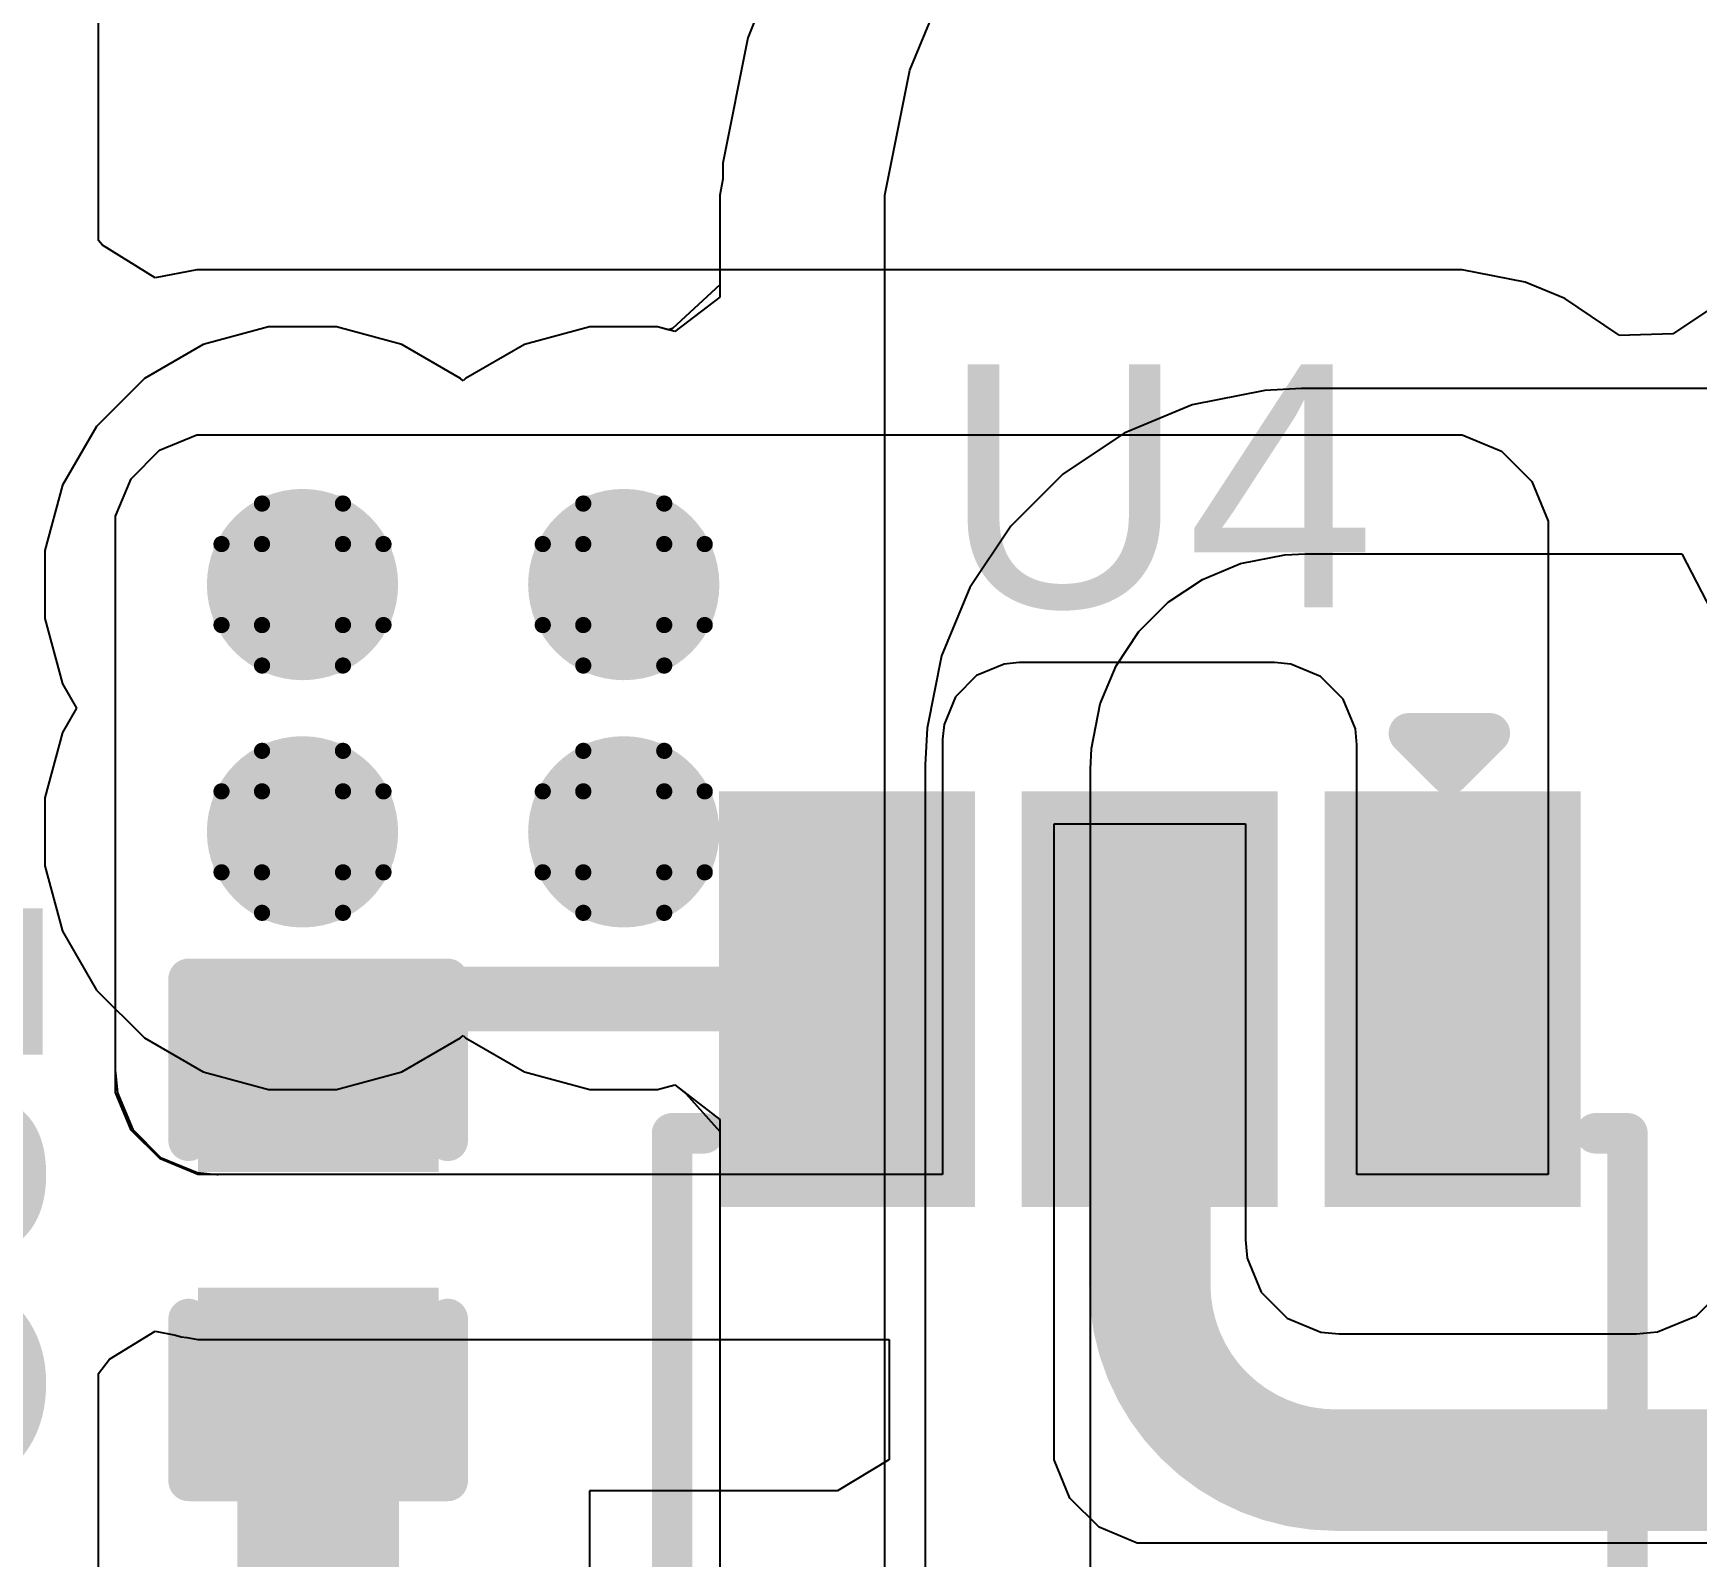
# Model space of a CAD drawing. Header units: inches. Extents: x -18 to 202, y -11 to 119.
# Drawn here: x 0.88 to 6.1, y 31.49 to 36.27 of the extents above; entities that cross this region are included whole.
import ezdxf

# ---------------------------------------------------------------- set-up
doc = ezdxf.new("R2010")
doc.units = ezdxf.units.IN
for name, color, linetype in [('Board Outline', 216, 'Continuous'), ('Bottom Layer', 5, 'Continuous'), ('Drill Drawing', 1, 'Continuous'), ('Ground', 16, 'Continuous'), ('Power', 76, 'Continuous'), ('Top Layer', 1, 'Continuous'), ('Top Overlay', 2, 'Continuous'), ('Top Paste', 8, 'Continuous'), ('Top Solder', 216, 'Continuous'), ('Via Holes', 16, 'Continuous')]:
    doc.layers.add(name, color=color, linetype=linetype)
doc.styles.add('Arial', font='', dxfattribs={"height": 0.2})
doc.styles.get('Arial').set_extended_font_data('Arial')

# ---------------------------------------------------------------- blocks, each defined once
blk = doc.blocks.new('SOT_23_5_13')
at = {"layer": 'Top Layer'}
for points in [[(-1.84999757, 1.24999496), (-0.74999723, 1.24999496), (-0.74999723, 0.6499961599999999), (-1.84999757, 0.6499961599999999)], [(0.74999977, 1.24999496), (1.85000011, 1.24999496), (1.85000011, 0.6499961599999999), (0.74999977, 0.6499961599999999)], [(-1.84999757, 0.2999994), (-0.74999723, 0.2999994), (-0.74999723, -0.2999994), (-1.84999757, -0.2999994)], [(-1.85000011, -0.65000378), (-0.74999977, -0.65000378), (-0.74999977, -1.25000258), (-1.85000011, -1.25000258)], [(0.74999977, -0.65000378), (1.85000011, -0.65000378), (1.85000011, -1.25000258), (0.74999977, -1.25000258)]]:
    blk.add_hatch(color=1, dxfattribs=at).paths.add_polyline_path(points)
at = {"layer": 'Top Paste'}
for points in [[(-1.84999757, 1.24999496), (-0.74999723, 1.24999496), (-0.74999723, 0.6499961599999999), (-1.84999757, 0.6499961599999999)], [(0.74999977, 1.24999496), (1.85000011, 1.24999496), (1.85000011, 0.6499961599999999), (0.74999977, 0.6499961599999999)], [(-1.84999757, 0.2999994), (-0.74999723, 0.2999994), (-0.74999723, -0.2999994), (-1.84999757, -0.2999994)], [(-1.85000011, -0.65000378), (-0.74999977, -0.65000378), (-0.74999977, -1.25000258), (-1.85000011, -1.25000258)], [(0.74999977, -0.65000378), (1.85000011, -0.65000378), (1.85000011, -1.25000258), (0.74999977, -1.25000258)]]:
    blk.add_hatch(color=8, dxfattribs=at).paths.add_polyline_path(points)
at = {"layer": 'Top Solder'}
for points in [[(-1.95159757, 1.35159496), (-0.6483972299999999, 1.35159496), (-0.6483972299999999, 0.5483961599999999), (-1.95159757, 0.5483961599999999)], [(0.6483997699999999, 1.35159496), (1.95160011, 1.35159496), (1.95160011, 0.5483961599999999), (0.6483997699999999, 0.5483961599999999)], [(-1.95159757, 0.4015993999999999), (-0.6483972299999999, 0.4015993999999999), (-0.6483972299999999, -0.4015993999999999), (-1.95159757, -0.4015993999999999)], [(-1.95160011, -0.54840378), (-0.6483997699999999, -0.54840378), (-0.6483997699999999, -1.35160258), (-1.95160011, -1.35160258)], [(0.6483997699999999, -0.54840378), (1.95160011, -0.54840378), (1.95160011, -1.35160258), (0.6483997699999999, -1.35160258)]]:
    blk.add_hatch(color=216, dxfattribs=at).paths.add_polyline_path(points)
at = {"layer": 'Top Overlay'}
for points in [[(-0.87900002, 1.3986002, 0.127, 0.127, 0), (-0.87900002, 1.49859746, 0.127, 0.127, 0)], [(0.8735974400000001, 1.49859492, 0.127, 0.127, 0), (-0.87900002, 1.49859746, 0.127, 0.127, 0)], [(0.8735974400000001, 1.39859766, 0.127, 0.127, 0), (0.8735974400000001, 1.49859492, 0.127, 0.127, 0)], [(-2.13360254, 0.8127974599999999, 0.127, 0.127, 0), (-2.13360508, 1.06679746, 0.127, 0.127, 0)], [(-2.00660254, 0.9397999999999999, 0.127, 0.127, 0), (-2.13360508, 1.06679746, 0.127, 0.127, 0)], [(-2.13360254, 0.8127974599999999, 0.127, 0.127, 0), (-2.00660254, 0.9397999999999999, 0.127, 0.127, 0)], [(0.8800058599999999, -0.41800526, 0.127, 0.127, 0), (0.88000078, 0.43999658, 0.127, 0.127, 0)], [(-0.87900002, -1.49860254, 0.127, 0.127, 0), (-0.87900002, -1.39860274, 0.127, 0.127, 0)], [(0.8735974400000001, -1.49860508, 0.127, 0.127, 0), (0.8735999799999999, -1.39861036, 0.127, 0.127, 0)], [(0.8735974400000001, -1.49860508, 0.127, 0.127, 0), (-0.87900002, -1.49860254, 0.127, 0.127, 0)]]:
    blk.add_lwpolyline(points, format="xyseb", dxfattribs=at)
for points in [[(-0.9107500199999999, 1.49859746, 0.0635, 0.0635, 1), (-0.8472500199999999, 1.49859746, 0.0635, 0.0635, 1)], [(-0.9107500199999999, 1.49859746, 0.0635, 0.0635, 1), (-0.8472500199999999, 1.49859746, 0.0635, 0.0635, 1)], [(0.84184744, 1.49859492, 0.0635, 0.0635, 1), (0.9053474399999999, 1.49859492, 0.0635, 0.0635, 1)], [(0.84184744, 1.49859492, 0.0635, 0.0635, 1), (0.9053474399999999, 1.49859492, 0.0635, 0.0635, 1)], [(-0.9107500199999999, 1.3986002, 0.0635, 0.0635, 1), (-0.8472500199999999, 1.3986002, 0.0635, 0.0635, 1)], [(0.84184744, 1.39859766, 0.0635, 0.0635, 1), (0.9053474399999999, 1.39859766, 0.0635, 0.0635, 1)], [(-2.16535508, 1.06679746, 0.0635, 0.0635, 1), (-2.10185508, 1.06679746, 0.0635, 0.0635, 1)], [(-2.16535508, 1.06679746, 0.0635, 0.0635, 1), (-2.10185508, 1.06679746, 0.0635, 0.0635, 1)], [(-2.03835254, 0.9397999999999999, 0.0635, 0.0635, 1), (-1.97485254, 0.9397999999999999, 0.0635, 0.0635, 1)], [(-2.03835254, 0.9397999999999999, 0.0635, 0.0635, 1), (-1.97485254, 0.9397999999999999, 0.0635, 0.0635, 1)], [(-2.16535254, 0.8127974599999999, 0.0635, 0.0635, 1), (-2.10185254, 0.8127974599999999, 0.0635, 0.0635, 1)], [(-2.16535254, 0.8127974599999999, 0.0635, 0.0635, 1), (-2.10185254, 0.8127974599999999, 0.0635, 0.0635, 1)], [(0.84825078, 0.43999658, 0.0635, 0.0635, 1), (0.91175078, 0.43999658, 0.0635, 0.0635, 1)], [(0.84825586, -0.41800526, 0.0635, 0.0635, 1), (0.91175586, -0.41800526, 0.0635, 0.0635, 1)], [(-0.9107500199999999, -1.39860274, 0.0635, 0.0635, 1), (-0.8472500199999999, -1.39860274, 0.0635, 0.0635, 1)], [(0.8418499799999999, -1.39861036, 0.0635, 0.0635, 1), (0.90534998, -1.39861036, 0.0635, 0.0635, 1)], [(-0.9107500199999999, -1.49860254, 0.0635, 0.0635, 1), (-0.8472500199999999, -1.49860254, 0.0635, 0.0635, 1)], [(-0.9107500199999999, -1.49860254, 0.0635, 0.0635, 1), (-0.8472500199999999, -1.49860254, 0.0635, 0.0635, 1)], [(0.84184744, -1.49860508, 0.0635, 0.0635, 1), (0.9053474399999999, -1.49860508, 0.0635, 0.0635, 1)], [(0.84184744, -1.49860508, 0.0635, 0.0635, 1), (0.9053474399999999, -1.49860508, 0.0635, 0.0635, 1)]]:
    blk.add_lwpolyline(points, format="xyseb", close=True, dxfattribs=at)
blk = doc.blocks.new('C___0402_78')
at = {"layer": 'Top Layer'}
for points in [[(-0.69849746, -0.31750254), (-0.69849746, 0.31749746), (-0.24129746, 0.31749746), (-0.24129746, -0.31750254)], [(0.24130254, -0.3175), (0.24130254, 0.3175), (0.6985025399999999, 0.3175), (0.6985025399999999, -0.3175)]]:
    blk.add_hatch(color=1, dxfattribs=at).paths.add_polyline_path(points)
at = {"layer": 'Top Paste'}
for points in [[(-0.69849746, -0.31750254), (-0.69849746, 0.31749746), (-0.24129746, 0.31749746), (-0.24129746, -0.31750254)], [(0.24130254, -0.3175), (0.24130254, 0.3175), (0.6985025399999999, 0.3175), (0.6985025399999999, -0.3175)]]:
    blk.add_hatch(color=8, dxfattribs=at).paths.add_polyline_path(points)
at = {"layer": 'Top Solder'}
for points in [[(-0.7584973399999999, -0.37750242), (-0.7584973399999999, 0.37749734), (-0.18129758, 0.37749734), (-0.18129758, -0.37750242)], [(0.1813026599999999, -0.37749988), (0.18130266, 0.37749988), (0.75850242, 0.37749988), (0.75850242, -0.37749988)]]:
    blk.add_hatch(color=216, dxfattribs=at).paths.add_polyline_path(points)
at = {"layer": 'Top Overlay'}
for points in [[(-0.7874, 0.4064, 0.127, 0.127, 0), (-0.7874, -0.4064, 0.127, 0.127, 0)], [(-0.7874, 0.4064, 0.127, 0.127, 0), (-0.27939746, 0.40639746, 0.127, 0.127, 0)], [(0.27940254, 0.4064, 0.127, 0.127, 0), (0.7874, 0.4064, 0.127, 0.127, 0)], [(0.7874, 0.4064, 0.127, 0.127, 0), (0.7874050799999999, -0.40640254, 0.127, 0.127, 0)], [(-0.7874, -0.4064, 0.127, 0.127, 0), (-0.2794, -0.40640254, 0.127, 0.127, 0)], [(0.27940254, -0.40640254, 0.127, 0.127, 0), (0.7874050799999999, -0.40640254, 0.127, 0.127, 0)]]:
    blk.add_lwpolyline(points, format="xyseb", dxfattribs=at)
for points in [[(-0.8191499999999999, 0.4064, 0.0635, 0.0635, 1), (-0.7556499999999999, 0.4064, 0.0635, 0.0635, 1)], [(-0.8191499999999999, 0.4064, 0.0635, 0.0635, 1), (-0.7556499999999999, 0.4064, 0.0635, 0.0635, 1)], [(-0.31114746, 0.40639746, 0.0635, 0.0635, 1), (-0.24764746, 0.40639746, 0.0635, 0.0635, 1)], [(0.24765254, 0.4064, 0.0635, 0.0635, 1), (0.31115254, 0.4064, 0.0635, 0.0635, 1)], [(0.7556499999999999, 0.4064, 0.0635, 0.0635, 1), (0.8191499999999999, 0.4064, 0.0635, 0.0635, 1)], [(0.7556499999999999, 0.4064, 0.0635, 0.0635, 1), (0.8191499999999999, 0.4064, 0.0635, 0.0635, 1)], [(-0.8191499999999999, -0.4064, 0.0635, 0.0635, 1), (-0.7556499999999999, -0.4064, 0.0635, 0.0635, 1)], [(-0.8191499999999999, -0.4064, 0.0635, 0.0635, 1), (-0.7556499999999999, -0.4064, 0.0635, 0.0635, 1)], [(-0.31115, -0.40640254, 0.0635, 0.0635, 1), (-0.24765, -0.40640254, 0.0635, 0.0635, 1)], [(0.24765254, -0.40640254, 0.0635, 0.0635, 1), (0.31115254, -0.40640254, 0.0635, 0.0635, 1)], [(0.75565508, -0.40640254, 0.0635, 0.0635, 1), (0.8191550799999999, -0.40640254, 0.0635, 0.0635, 1)], [(0.75565508, -0.40640254, 0.0635, 0.0635, 1), (0.8191550799999999, -0.40640254, 0.0635, 0.0635, 1)]]:
    blk.add_lwpolyline(points, format="xyseb", close=True, dxfattribs=at)

msp = doc.modelspace()

# ---------------------------------------------------------------- hatches: boundary and pattern name
at = {"layer": 'Bottom Layer'}
h = msp.add_hatch(color=5, dxfattribs=at)
edge = h.paths.add_edge_path()
edge.add_arc((1.7292955, 34.53899366), 0.2999994, 0, 360)
h = msp.add_hatch(color=5, dxfattribs=at)
edge = h.paths.add_edge_path()
edge.add_arc((2.73711162, 34.53899366), 0.2999994, 0, 360)
h = msp.add_hatch(color=5, dxfattribs=at)
edge = h.paths.add_edge_path()
edge.add_arc((1.7292955, 33.76337925999999), 0.2999994, 0, 360)
h = msp.add_hatch(color=5, dxfattribs=at)
edge = h.paths.add_edge_path()
edge.add_arc((2.73711162, 33.76337925999999), 0.2999994, 0, 360)
at = {"layer": 'Ground'}
h = msp.add_hatch(color=16, dxfattribs=at)
edge = h.paths.add_edge_path()
edge.add_arc((1.7292955, 34.53899366), 0.2999994, 0, 360)
h = msp.add_hatch(color=16, dxfattribs=at)
edge = h.paths.add_edge_path()
edge.add_arc((2.73711162, 34.53899366), 0.2999994, 0, 360)
h = msp.add_hatch(color=16, dxfattribs=at)
edge = h.paths.add_edge_path()
edge.add_arc((1.7292955, 33.76337925999999), 0.2999994, 0, 360)
h = msp.add_hatch(color=16, dxfattribs=at)
edge = h.paths.add_edge_path()
edge.add_arc((2.73711162, 33.76337925999999), 0.2999994, 0, 360)
at = {"layer": 'Power'}
h = msp.add_hatch(color=76, dxfattribs=at)
edge = h.paths.add_edge_path()
edge.add_arc((1.7292955, 34.53899366), 0.2999994, 0, 360)
h = msp.add_hatch(color=76, dxfattribs=at)
edge = h.paths.add_edge_path()
edge.add_arc((2.73711162, 34.53899366), 0.2999994, 0, 360)
h = msp.add_hatch(color=76, dxfattribs=at)
edge = h.paths.add_edge_path()
edge.add_arc((1.7292955, 33.76337925999999), 0.2999994, 0, 360)
h = msp.add_hatch(color=76, dxfattribs=at)
edge = h.paths.add_edge_path()
edge.add_arc((2.73711162, 33.76337925999999), 0.2999994, 0, 360)
at = {"layer": 'Top Layer'}
h = msp.add_hatch(color=1, dxfattribs=at)
edge = h.paths.add_edge_path()
edge.add_arc((1.7292955, 34.53899366), 0.2999994, 0, 360)
h = msp.add_hatch(color=1, dxfattribs=at)
edge = h.paths.add_edge_path()
edge.add_arc((2.73711162, 34.53899366), 0.2999994, 0, 360)
h = msp.add_hatch(color=1, dxfattribs=at)
edge = h.paths.add_edge_path()
edge.add_arc((1.7292955, 33.76337925999999), 0.2999994, 0, 360)
h = msp.add_hatch(color=1, dxfattribs=at)
edge = h.paths.add_edge_path()
edge.add_arc((2.73711162, 33.76337925999999), 0.2999994, 0, 360)
at = {"layer": 'Via Holes'}
h = msp.add_hatch(color=7, dxfattribs=at)
edge = h.paths.add_edge_path()
edge.add_arc((1.7292955, 34.53899366), 0.1499997, 0, 360)
h = msp.add_hatch(color=7, dxfattribs=at)
edge = h.paths.add_edge_path()
edge.add_arc((2.73711162, 34.53899366), 0.1499997, 0, 360)
h = msp.add_hatch(color=7, dxfattribs=at)
edge = h.paths.add_edge_path()
edge.add_arc((1.7292955, 33.76337925999999), 0.1499997, 0, 360)
h = msp.add_hatch(color=7, dxfattribs=at)
edge = h.paths.add_edge_path()
edge.add_arc((2.73711162, 33.76337925999999), 0.1499997, 0, 360)

# ---------------------------------------------------------------- linework, layer by layer
at = {"layer": 'Board Outline'}
msp.add_lwpolyline([(44.2298709, 62.30989315999999, 0.254, 0.254, -3.535496147403243), (7.564747379999999, 62.28912103999999, 0.254, 0.254, 0)], format="xyseb", dxfattribs=at)
at = {"layer": 'Bottom Layer'}
for p, q in [((3.63407198, 36.15271408), (3.78724668, 36.5225203)), ((3.14559442, 36.30089006), (3.12606944, 36.25374765999999)), ((3.12606944, 36.25374765999999), (3.04798984, 35.8611678)), ((3.55599238, 35.76013168), (3.63407198, 36.15271408)), ((3.04798984, 35.8611678), (3.04799238, 35.81013158)), ((3.04799238, 35.81013158), (3.03804066, 35.76008088)), ((3.03804066, 35.76008088), (3.03804574, 35.7090853)), ((3.55599746, 35.70913609999999), (3.55599238, 35.76013168)), ((3.03804574, 35.7090853), (3.03804828, 35.55998221999999)), ((3.556, 35.55998983999999), (3.55599746, 35.70913609999999)), ((3.03804828, 35.55998221999999), (3.03805082, 35.55996952)), ((3.03805082, 35.55996952), (3.03804828, 35.51417078)), ((3.55600254, 35.55997206), (3.556, 35.55998983999999)), ((3.556, 35.51414284), (3.55600254, 35.55997206)), ((3.03804828, 35.51417078), (3.0380559, 35.51413776)), ((3.0380559, 35.51413776), (3.03804828, 35.51410474)), ((3.03804828, 35.51410474), (3.03805082, 35.47894352)), ((3.55600254, 35.47893336), (3.556, 35.51414284)), ((3.03804574, 35.44089686), (2.89698684, 35.3326573)), ((3.03805082, 35.47894352), (3.03804574, 35.47891812)), ((3.03804574, 35.47891812), (3.03804574, 35.44089686)), ((3.55599746, 35.47891812), (3.55600254, 35.47893336)), ((3.55599746, 33.24854157999999), (3.55599746, 35.47891812)), ((1.6229203, 35.34699306), (1.41741906, 35.2919284)), ((1.8356707, 35.34699306), (1.6229203, 35.34699306)), ((2.04117194, 35.2919284), (1.8356707, 35.34699306)), ((2.63073642, 35.34699306), (2.42523518, 35.2919284)), ((2.84348682, 35.34699306), (2.63073642, 35.34699306)), ((2.89698684, 35.3326573), (2.84348682, 35.34699306)), ((1.41741906, 35.2919284), (1.23317254, 35.1855532)), ((2.22541846, 35.1855532), (2.04117194, 35.2919284)), ((2.42523518, 35.2919284), (2.24098866, 35.1855532)), ((1.23317254, 35.1855532), (1.08273596, 35.03511662)), ((2.23320356, 35.17776809999999), (2.22541846, 35.1855532)), ((2.24098866, 35.1855532), (2.23320356, 35.17776809999999)), ((1.08273596, 35.03511662), (0.9763607599999999, 34.85087009999999)), ((0.9763607599999999, 34.85087009999999), (0.9212961, 34.64536886)), ((0.9212961, 34.64536886), (0.9212961, 34.43261846)), ((0.9212961, 34.43261846), (0.9763607599999999, 34.22711722)), ((0.9763607599999999, 34.22711722), (1.02019862, 34.15118646)), ((1.02019862, 34.15118646), (0.9763607599999999, 34.0752557)), ((0.9763607599999999, 34.0752557), (0.9212961, 33.86975446)), ((0.9212961, 33.86975446), (0.9212961, 33.65700406)), ((0.9212961, 33.65700406), (0.9763607599999999, 33.45150281999999)), ((0.9763607599999999, 33.45150281999999), (1.08273596, 33.2672563)), ((1.08273596, 33.2672563), (1.23317254, 33.11681972)), ((3.55599746, 32.86147606), (3.55599746, 33.24854157999999)), ((1.23317254, 33.11681972), (1.41741906, 33.01044452)), ((2.04117194, 33.01044452), (2.22541846, 33.11681972)), ((2.22541846, 33.11681972), (2.23320356, 33.12460482)), ((2.23320356, 33.12460482), (2.24098866, 33.11681972)), ((2.24098866, 33.11681972), (2.42523518, 33.01044452)), ((1.41741906, 33.01044452), (1.6229203, 32.95537986)), ((1.8356707, 32.95537986), (2.04117194, 33.01044452)), ((2.42523518, 33.01044452), (2.63073642, 32.95537986)), ((1.6229203, 32.95537986), (1.8356707, 32.95537986)), ((2.63073642, 32.95537986), (2.84348682, 32.95537986)), ((2.84348682, 32.95537986), (2.89698684, 32.96971562)), ((2.89698684, 32.96971562), (2.9322903, 32.94262398)), ((2.9322903, 32.94262398), (3.03804574, 32.82343956)), ((3.55599238, 25.53346176), (3.55599746, 32.86147606)), ((3.03804574, 32.82343956), (3.03804066, 25.53346176))]:
    msp.add_line(p, q, dxfattribs=at)
at = {"layer": 'Drill Drawing'}
for points in [[(1.6022955, 34.66599366, 0.0508, 0.0508, 0), (1.6022955, 34.79299366, 0.0508, 0.0508, 0)], [(1.6022955, 34.79299366, 0.0508, 0.0508, 0), (1.8562955, 34.79299366, 0.0508, 0.0508, 0)], [(1.8562955, 34.66599366, 0.0508, 0.0508, 0), (1.8562955, 34.79299366, 0.0508, 0.0508, 0)], [(2.61011162, 34.66599366, 0.0508, 0.0508, 0), (2.61011162, 34.79299366, 0.0508, 0.0508, 0)], [(2.61011162, 34.79299366, 0.0508, 0.0508, 0), (2.86411162, 34.79299366, 0.0508, 0.0508, 0)], [(2.86411162, 34.66599366, 0.0508, 0.0508, 0), (2.86411162, 34.79299366, 0.0508, 0.0508, 0)], [(1.4752955, 34.41199365999999, 0.0508, 0.0508, 0), (1.4752955, 34.66599366, 0.0508, 0.0508, 0)], [(1.4752955, 34.66599366, 0.0508, 0.0508, 0), (1.6022955, 34.66599366, 0.0508, 0.0508, 0)], [(1.8562955, 34.66599366, 0.0508, 0.0508, 0), (1.9832955, 34.66599366, 0.0508, 0.0508, 0)], [(1.9832955, 34.41199365999999, 0.0508, 0.0508, 0), (1.9832955, 34.66599366, 0.0508, 0.0508, 0)], [(2.48311162, 34.41199365999999, 0.0508, 0.0508, 0), (2.48311162, 34.66599366, 0.0508, 0.0508, 0)], [(2.48311162, 34.66599366, 0.0508, 0.0508, 0), (2.61011162, 34.66599366, 0.0508, 0.0508, 0)], [(2.86411162, 34.66599366, 0.0508, 0.0508, 0), (2.99111162, 34.66599366, 0.0508, 0.0508, 0)], [(2.99111162, 34.41199365999999, 0.0508, 0.0508, 0), (2.99111162, 34.66599366, 0.0508, 0.0508, 0)], [(1.4752955, 34.41199365999999, 0.0508, 0.0508, 0), (1.6022955, 34.41199365999999, 0.0508, 0.0508, 0)], [(1.6022955, 34.28499366, 0.0508, 0.0508, 0), (1.6022955, 34.41199365999999, 0.0508, 0.0508, 0)], [(1.8562955, 34.41199365999999, 0.0508, 0.0508, 0), (1.9832955, 34.41199365999999, 0.0508, 0.0508, 0)], [(1.8562955, 34.28499366, 0.0508, 0.0508, 0), (1.8562955, 34.41199365999999, 0.0508, 0.0508, 0)], [(2.48311162, 34.41199365999999, 0.0508, 0.0508, 0), (2.61011162, 34.41199365999999, 0.0508, 0.0508, 0)], [(2.61011162, 34.28499366, 0.0508, 0.0508, 0), (2.61011162, 34.41199365999999, 0.0508, 0.0508, 0)], [(2.86411162, 34.41199365999999, 0.0508, 0.0508, 0), (2.99111162, 34.41199365999999, 0.0508, 0.0508, 0)], [(2.86411162, 34.28499366, 0.0508, 0.0508, 0), (2.86411162, 34.41199365999999, 0.0508, 0.0508, 0)], [(1.6022955, 34.28499366, 0.0508, 0.0508, 0), (1.8562955, 34.28499366, 0.0508, 0.0508, 0)], [(2.61011162, 34.28499366, 0.0508, 0.0508, 0), (2.86411162, 34.28499366, 0.0508, 0.0508, 0)], [(1.6022955, 33.89037926, 0.0508, 0.0508, 0), (1.6022955, 34.01737926, 0.0508, 0.0508, 0)], [(1.6022955, 34.01737926, 0.0508, 0.0508, 0), (1.8562955, 34.01737926, 0.0508, 0.0508, 0)], [(1.8562955, 33.89037926, 0.0508, 0.0508, 0), (1.8562955, 34.01737926, 0.0508, 0.0508, 0)], [(2.61011162, 33.89037926, 0.0508, 0.0508, 0), (2.61011162, 34.01737926, 0.0508, 0.0508, 0)], [(2.61011162, 34.01737926, 0.0508, 0.0508, 0), (2.86411162, 34.01737926, 0.0508, 0.0508, 0)], [(2.86411162, 33.89037926, 0.0508, 0.0508, 0), (2.86411162, 34.01737926, 0.0508, 0.0508, 0)], [(1.4752955, 33.63637926, 0.0508, 0.0508, 0), (1.4752955, 33.89037926, 0.0508, 0.0508, 0)], [(1.4752955, 33.89037926, 0.0508, 0.0508, 0), (1.6022955, 33.89037926, 0.0508, 0.0508, 0)], [(1.8562955, 33.89037926, 0.0508, 0.0508, 0), (1.9832955, 33.89037926, 0.0508, 0.0508, 0)], [(1.9832955, 33.63637926, 0.0508, 0.0508, 0), (1.9832955, 33.89037926, 0.0508, 0.0508, 0)], [(2.48311162, 33.63637926, 0.0508, 0.0508, 0), (2.48311162, 33.89037926, 0.0508, 0.0508, 0)], [(2.48311162, 33.89037926, 0.0508, 0.0508, 0), (2.61011162, 33.89037926, 0.0508, 0.0508, 0)], [(2.86411162, 33.89037926, 0.0508, 0.0508, 0), (2.99111162, 33.89037926, 0.0508, 0.0508, 0)], [(2.99111162, 33.63637926, 0.0508, 0.0508, 0), (2.99111162, 33.89037926, 0.0508, 0.0508, 0)], [(1.4752955, 33.63637926, 0.0508, 0.0508, 0), (1.6022955, 33.63637926, 0.0508, 0.0508, 0)], [(1.6022955, 33.50937926, 0.0508, 0.0508, 0), (1.6022955, 33.63637926, 0.0508, 0.0508, 0)], [(1.8562955, 33.63637926, 0.0508, 0.0508, 0), (1.9832955, 33.63637926, 0.0508, 0.0508, 0)], [(1.8562955, 33.50937926, 0.0508, 0.0508, 0), (1.8562955, 33.63637926, 0.0508, 0.0508, 0)], [(2.48311162, 33.63637926, 0.0508, 0.0508, 0), (2.61011162, 33.63637926, 0.0508, 0.0508, 0)], [(2.61011162, 33.50937926, 0.0508, 0.0508, 0), (2.61011162, 33.63637926, 0.0508, 0.0508, 0)], [(2.86411162, 33.63637926, 0.0508, 0.0508, 0), (2.99111162, 33.63637926, 0.0508, 0.0508, 0)], [(2.86411162, 33.50937926, 0.0508, 0.0508, 0), (2.86411162, 33.63637926, 0.0508, 0.0508, 0)], [(1.6022955, 33.50937926, 0.0508, 0.0508, 0), (1.8562955, 33.50937926, 0.0508, 0.0508, 0)], [(2.61011162, 33.50937926, 0.0508, 0.0508, 0), (2.86411162, 33.50937926, 0.0508, 0.0508, 0)]]:
    msp.add_lwpolyline(points, format="xyseb", dxfattribs=at)
for points in [[(1.5895955, 34.79299366, 0.0254, 0.0254, 1), (1.6149955, 34.79299366, 0.0254, 0.0254, 1)], [(1.5895955, 34.79299366, 0.0254, 0.0254, 1), (1.6149955, 34.79299366, 0.0254, 0.0254, 1)], [(1.8435955, 34.79299366, 0.0254, 0.0254, 1), (1.8689955, 34.79299366, 0.0254, 0.0254, 1)], [(1.8435955, 34.79299366, 0.0254, 0.0254, 1), (1.8689955, 34.79299366, 0.0254, 0.0254, 1)], [(2.59741162, 34.79299366, 0.0254, 0.0254, 1), (2.62281162, 34.79299366, 0.0254, 0.0254, 1)], [(2.59741162, 34.79299366, 0.0254, 0.0254, 1), (2.62281162, 34.79299366, 0.0254, 0.0254, 1)], [(2.851411619999999, 34.79299366, 0.0254, 0.0254, 1), (2.87681162, 34.79299366, 0.0254, 0.0254, 1)], [(2.851411619999999, 34.79299366, 0.0254, 0.0254, 1), (2.87681162, 34.79299366, 0.0254, 0.0254, 1)], [(1.4625955, 34.66599366, 0.0254, 0.0254, 1), (1.4879955, 34.66599366, 0.0254, 0.0254, 1)], [(1.4625955, 34.66599366, 0.0254, 0.0254, 1), (1.4879955, 34.66599366, 0.0254, 0.0254, 1)], [(1.5895955, 34.66599366, 0.0254, 0.0254, 1), (1.6149955, 34.66599366, 0.0254, 0.0254, 1)], [(1.5895955, 34.66599366, 0.0254, 0.0254, 1), (1.6149955, 34.66599366, 0.0254, 0.0254, 1)], [(1.8435955, 34.66599366, 0.0254, 0.0254, 1), (1.8689955, 34.66599366, 0.0254, 0.0254, 1)], [(1.8435955, 34.66599366, 0.0254, 0.0254, 1), (1.8689955, 34.66599366, 0.0254, 0.0254, 1)], [(1.9705955, 34.66599366, 0.0254, 0.0254, 1), (1.9959955, 34.66599366, 0.0254, 0.0254, 1)], [(1.9705955, 34.66599366, 0.0254, 0.0254, 1), (1.9959955, 34.66599366, 0.0254, 0.0254, 1)], [(2.47041162, 34.66599366, 0.0254, 0.0254, 1), (2.49581162, 34.66599366, 0.0254, 0.0254, 1)], [(2.47041162, 34.66599366, 0.0254, 0.0254, 1), (2.49581162, 34.66599366, 0.0254, 0.0254, 1)], [(2.59741162, 34.66599366, 0.0254, 0.0254, 1), (2.62281162, 34.66599366, 0.0254, 0.0254, 1)], [(2.59741162, 34.66599366, 0.0254, 0.0254, 1), (2.62281162, 34.66599366, 0.0254, 0.0254, 1)], [(2.851411619999999, 34.66599366, 0.0254, 0.0254, 1), (2.87681162, 34.66599366, 0.0254, 0.0254, 1)], [(2.851411619999999, 34.66599366, 0.0254, 0.0254, 1), (2.87681162, 34.66599366, 0.0254, 0.0254, 1)], [(2.97841162, 34.66599366, 0.0254, 0.0254, 1), (3.00381162, 34.66599366, 0.0254, 0.0254, 1)], [(2.97841162, 34.66599366, 0.0254, 0.0254, 1), (3.00381162, 34.66599366, 0.0254, 0.0254, 1)], [(1.4625955, 34.41199365999999, 0.0254, 0.0254, 1), (1.4879955, 34.41199365999999, 0.0254, 0.0254, 1)], [(1.4625955, 34.41199365999999, 0.0254, 0.0254, 1), (1.4879955, 34.41199365999999, 0.0254, 0.0254, 1)], [(1.5895955, 34.41199365999999, 0.0254, 0.0254, 1), (1.6149955, 34.41199365999999, 0.0254, 0.0254, 1)], [(1.5895955, 34.41199365999999, 0.0254, 0.0254, 1), (1.6149955, 34.41199365999999, 0.0254, 0.0254, 1)], [(1.8435955, 34.41199365999999, 0.0254, 0.0254, 1), (1.8689955, 34.41199365999999, 0.0254, 0.0254, 1)], [(1.8435955, 34.41199365999999, 0.0254, 0.0254, 1), (1.8689955, 34.41199365999999, 0.0254, 0.0254, 1)], [(1.9705955, 34.41199365999999, 0.0254, 0.0254, 1), (1.9959955, 34.41199365999999, 0.0254, 0.0254, 1)], [(1.9705955, 34.41199365999999, 0.0254, 0.0254, 1), (1.9959955, 34.41199365999999, 0.0254, 0.0254, 1)], [(2.47041162, 34.41199365999999, 0.0254, 0.0254, 1), (2.49581162, 34.41199365999999, 0.0254, 0.0254, 1)], [(2.47041162, 34.41199365999999, 0.0254, 0.0254, 1), (2.49581162, 34.41199365999999, 0.0254, 0.0254, 1)], [(2.59741162, 34.41199365999999, 0.0254, 0.0254, 1), (2.62281162, 34.41199365999999, 0.0254, 0.0254, 1)], [(2.59741162, 34.41199365999999, 0.0254, 0.0254, 1), (2.62281162, 34.41199365999999, 0.0254, 0.0254, 1)], [(2.851411619999999, 34.41199365999999, 0.0254, 0.0254, 1), (2.87681162, 34.41199365999999, 0.0254, 0.0254, 1)], [(2.851411619999999, 34.41199365999999, 0.0254, 0.0254, 1), (2.87681162, 34.41199365999999, 0.0254, 0.0254, 1)], [(2.97841162, 34.41199365999999, 0.0254, 0.0254, 1), (3.00381162, 34.41199365999999, 0.0254, 0.0254, 1)], [(2.97841162, 34.41199365999999, 0.0254, 0.0254, 1), (3.00381162, 34.41199365999999, 0.0254, 0.0254, 1)], [(1.5895955, 34.28499366, 0.0254, 0.0254, 1), (1.6149955, 34.28499366, 0.0254, 0.0254, 1)], [(1.5895955, 34.28499366, 0.0254, 0.0254, 1), (1.6149955, 34.28499366, 0.0254, 0.0254, 1)], [(1.8435955, 34.28499366, 0.0254, 0.0254, 1), (1.8689955, 34.28499366, 0.0254, 0.0254, 1)], [(1.8435955, 34.28499366, 0.0254, 0.0254, 1), (1.8689955, 34.28499366, 0.0254, 0.0254, 1)], [(2.59741162, 34.28499366, 0.0254, 0.0254, 1), (2.62281162, 34.28499366, 0.0254, 0.0254, 1)], [(2.59741162, 34.28499366, 0.0254, 0.0254, 1), (2.62281162, 34.28499366, 0.0254, 0.0254, 1)], [(2.851411619999999, 34.28499366, 0.0254, 0.0254, 1), (2.87681162, 34.28499366, 0.0254, 0.0254, 1)], [(2.851411619999999, 34.28499366, 0.0254, 0.0254, 1), (2.87681162, 34.28499366, 0.0254, 0.0254, 1)], [(1.5895955, 34.01737926, 0.0254, 0.0254, 1), (1.6149955, 34.01737926, 0.0254, 0.0254, 1)], [(1.5895955, 34.01737926, 0.0254, 0.0254, 1), (1.6149955, 34.01737926, 0.0254, 0.0254, 1)], [(1.8435955, 34.01737926, 0.0254, 0.0254, 1), (1.8689955, 34.01737926, 0.0254, 0.0254, 1)], [(1.8435955, 34.01737926, 0.0254, 0.0254, 1), (1.8689955, 34.01737926, 0.0254, 0.0254, 1)], [(2.59741162, 34.01737926, 0.0254, 0.0254, 1), (2.62281162, 34.01737926, 0.0254, 0.0254, 1)], [(2.59741162, 34.01737926, 0.0254, 0.0254, 1), (2.62281162, 34.01737926, 0.0254, 0.0254, 1)], [(2.851411619999999, 34.01737926, 0.0254, 0.0254, 1), (2.87681162, 34.01737926, 0.0254, 0.0254, 1)], [(2.851411619999999, 34.01737926, 0.0254, 0.0254, 1), (2.87681162, 34.01737926, 0.0254, 0.0254, 1)], [(1.4625955, 33.89037926, 0.0254, 0.0254, 1), (1.4879955, 33.89037926, 0.0254, 0.0254, 1)], [(1.4625955, 33.89037926, 0.0254, 0.0254, 1), (1.4879955, 33.89037926, 0.0254, 0.0254, 1)], [(1.5895955, 33.89037926, 0.0254, 0.0254, 1), (1.6149955, 33.89037926, 0.0254, 0.0254, 1)], [(1.5895955, 33.89037926, 0.0254, 0.0254, 1), (1.6149955, 33.89037926, 0.0254, 0.0254, 1)], [(1.8435955, 33.89037926, 0.0254, 0.0254, 1), (1.8689955, 33.89037926, 0.0254, 0.0254, 1)], [(1.8435955, 33.89037926, 0.0254, 0.0254, 1), (1.8689955, 33.89037926, 0.0254, 0.0254, 1)], [(1.9705955, 33.89037926, 0.0254, 0.0254, 1), (1.9959955, 33.89037926, 0.0254, 0.0254, 1)], [(1.9705955, 33.89037926, 0.0254, 0.0254, 1), (1.9959955, 33.89037926, 0.0254, 0.0254, 1)], [(2.47041162, 33.89037926, 0.0254, 0.0254, 1), (2.49581162, 33.89037926, 0.0254, 0.0254, 1)], [(2.47041162, 33.89037926, 0.0254, 0.0254, 1), (2.49581162, 33.89037926, 0.0254, 0.0254, 1)], [(2.59741162, 33.89037926, 0.0254, 0.0254, 1), (2.62281162, 33.89037926, 0.0254, 0.0254, 1)], [(2.59741162, 33.89037926, 0.0254, 0.0254, 1), (2.62281162, 33.89037926, 0.0254, 0.0254, 1)], [(2.851411619999999, 33.89037926, 0.0254, 0.0254, 1), (2.87681162, 33.89037926, 0.0254, 0.0254, 1)], [(2.851411619999999, 33.89037926, 0.0254, 0.0254, 1), (2.87681162, 33.89037926, 0.0254, 0.0254, 1)], [(2.97841162, 33.89037926, 0.0254, 0.0254, 1), (3.00381162, 33.89037926, 0.0254, 0.0254, 1)], [(2.97841162, 33.89037926, 0.0254, 0.0254, 1), (3.00381162, 33.89037926, 0.0254, 0.0254, 1)], [(1.4625955, 33.63637926, 0.0254, 0.0254, 1), (1.4879955, 33.63637926, 0.0254, 0.0254, 1)], [(1.4625955, 33.63637926, 0.0254, 0.0254, 1), (1.4879955, 33.63637926, 0.0254, 0.0254, 1)], [(1.5895955, 33.63637926, 0.0254, 0.0254, 1), (1.6149955, 33.63637926, 0.0254, 0.0254, 1)], [(1.5895955, 33.63637926, 0.0254, 0.0254, 1), (1.6149955, 33.63637926, 0.0254, 0.0254, 1)], [(1.8435955, 33.63637926, 0.0254, 0.0254, 1), (1.8689955, 33.63637926, 0.0254, 0.0254, 1)], [(1.8435955, 33.63637926, 0.0254, 0.0254, 1), (1.8689955, 33.63637926, 0.0254, 0.0254, 1)], [(1.9705955, 33.63637926, 0.0254, 0.0254, 1), (1.9959955, 33.63637926, 0.0254, 0.0254, 1)], [(1.9705955, 33.63637926, 0.0254, 0.0254, 1), (1.9959955, 33.63637926, 0.0254, 0.0254, 1)], [(2.47041162, 33.63637926, 0.0254, 0.0254, 1), (2.49581162, 33.63637926, 0.0254, 0.0254, 1)], [(2.47041162, 33.63637926, 0.0254, 0.0254, 1), (2.49581162, 33.63637926, 0.0254, 0.0254, 1)], [(2.59741162, 33.63637926, 0.0254, 0.0254, 1), (2.62281162, 33.63637926, 0.0254, 0.0254, 1)], [(2.59741162, 33.63637926, 0.0254, 0.0254, 1), (2.62281162, 33.63637926, 0.0254, 0.0254, 1)], [(2.851411619999999, 33.63637926, 0.0254, 0.0254, 1), (2.87681162, 33.63637926, 0.0254, 0.0254, 1)], [(2.851411619999999, 33.63637926, 0.0254, 0.0254, 1), (2.87681162, 33.63637926, 0.0254, 0.0254, 1)], [(2.97841162, 33.63637926, 0.0254, 0.0254, 1), (3.00381162, 33.63637926, 0.0254, 0.0254, 1)], [(2.97841162, 33.63637926, 0.0254, 0.0254, 1), (3.00381162, 33.63637926, 0.0254, 0.0254, 1)], [(1.5895955, 33.50937926, 0.0254, 0.0254, 1), (1.6149955, 33.50937926, 0.0254, 0.0254, 1)], [(1.5895955, 33.50937926, 0.0254, 0.0254, 1), (1.6149955, 33.50937926, 0.0254, 0.0254, 1)], [(1.8435955, 33.50937926, 0.0254, 0.0254, 1), (1.8689955, 33.50937926, 0.0254, 0.0254, 1)], [(1.8435955, 33.50937926, 0.0254, 0.0254, 1), (1.8689955, 33.50937926, 0.0254, 0.0254, 1)], [(2.59741162, 33.50937926, 0.0254, 0.0254, 1), (2.62281162, 33.50937926, 0.0254, 0.0254, 1)], [(2.59741162, 33.50937926, 0.0254, 0.0254, 1), (2.62281162, 33.50937926, 0.0254, 0.0254, 1)], [(2.851411619999999, 33.50937926, 0.0254, 0.0254, 1), (2.87681162, 33.50937926, 0.0254, 0.0254, 1)], [(2.851411619999999, 33.50937926, 0.0254, 0.0254, 1), (2.87681162, 33.50937926, 0.0254, 0.0254, 1)]]:
    msp.add_lwpolyline(points, format="xyseb", close=True, dxfattribs=at)
at = {"layer": 'Ground'}
for p, q in [((3.63407198, 36.15271154), (3.787244139999999, 36.52251776)), ((3.14559188, 36.30088244), (3.12606944, 36.25374765999999)), ((3.12606944, 36.25374765999999), (3.04798984, 35.8611678)), ((3.55598984, 35.76012914), (3.63407198, 36.15271154)), ((3.04798984, 35.8611678), (3.04798984, 35.81015444)), ((3.04798984, 35.81015444), (3.03803812, 35.76010882)), ((3.03803812, 35.76010882), (3.03804574, 35.55998476)), ((3.55599746, 35.56000508), (3.55598984, 35.76012914)), ((3.03804574, 35.55998476), (3.03804828, 35.55997206)), ((3.03804828, 35.55997206), (3.03804828, 35.47893336)), ((3.55600254, 35.56), (3.55599746, 35.56000508)), ((3.55599746, 35.39251239999999), (3.556, 35.55998983999999)), ((3.556, 35.55998983999999), (3.556005079999999, 35.55999238)), ((3.556005079999999, 35.55999238), (3.55600254, 35.56)), ((3.03804828, 35.47893336), (2.89044888, 35.34263188)), ((3.55599238, 24.15446782), (3.55599746, 35.39251239999999)), ((1.6229203, 35.34699306), (1.41741906, 35.2919284)), ((1.8356707, 35.34699306), (1.6229203, 35.34699306)), ((2.04117194, 35.2919284), (1.8356707, 35.34699306)), ((2.63073642, 35.34699306), (2.42523518, 35.2919284)), ((2.84348682, 35.34699306), (2.63073642, 35.34699306)), ((2.87688274, 35.33804464), (2.84348682, 35.34699306)), ((2.89044888, 35.34263188), (2.87688274, 35.33804464)), ((1.41741906, 35.2919284), (1.23317254, 35.1855532)), ((2.22541846, 35.1855532), (2.04117194, 35.2919284)), ((2.42523518, 35.2919284), (2.24098866, 35.1855532)), ((1.23317254, 35.1855532), (1.08273596, 35.03511662)), ((2.23320356, 35.17776809999999), (2.22541846, 35.1855532)), ((2.24098866, 35.1855532), (2.23320356, 35.17776809999999)), ((1.08273596, 35.03511662), (0.9763607599999999, 34.85087009999999)), ((0.9763607599999999, 34.85087009999999), (0.9212961, 34.64536886)), ((0.9212961, 34.64536886), (0.9212961, 34.43261846)), ((0.9212961, 34.43261846), (0.9763607599999999, 34.22711722)), ((0.9763607599999999, 34.22711722), (1.02019862, 34.15118646)), ((1.02019862, 34.15118646), (0.9763607599999999, 34.0752557)), ((0.9763607599999999, 34.0752557), (0.9212961, 33.86975446)), ((0.9212961, 33.86975446), (0.9212961, 33.65700406)), ((0.9212961, 33.65700406), (0.9763607599999999, 33.45150281999999)), ((0.9763607599999999, 33.45150281999999), (1.08273596, 33.2672563)), ((1.08273596, 33.2672563), (1.23317254, 33.11681972)), ((1.23317254, 33.11681972), (1.41741906, 33.01044452)), ((2.04117194, 33.01044452), (2.22541846, 33.11681972)), ((2.22541846, 33.11681972), (2.23320356, 33.12460482)), ((2.23320356, 33.12460482), (2.24098866, 33.11681972)), ((2.24098866, 33.11681972), (2.42523518, 33.01044452)), ((1.41741906, 33.01044452), (1.6229203, 32.95537986)), ((1.8356707, 32.95537986), (2.04117194, 33.01044452)), ((2.42523518, 33.01044452), (2.63073642, 32.95537986)), ((1.6229203, 32.95537986), (1.8356707, 32.95537986)), ((2.63073642, 32.95537986), (2.84348682, 32.95537986)), ((2.84348682, 32.95537986), (2.8969843, 32.96971562)), ((2.8969843, 32.96971562), (3.03804574, 32.86147606)), ((3.03804574, 32.86147606), (3.03804066, 24.15446782))]:
    msp.add_line(p, q, dxfattribs=at)
at = {"layer": 'Power'}
for p, q in [((4.7477553, 35.14791548), (4.52079106, 35.10276952)), ((4.86346246, 35.1536), (4.7477553, 35.14791548)), ((7.81123914, 35.1536), (4.86346246, 35.1536)), ((4.52079106, 35.10276952), (4.306994179999999, 35.01421241999999)), ((4.306994179999999, 35.01421241999999), (4.1145841, 34.88564524)), ((4.1145841, 34.88564524), (3.95095222, 34.72201336)), ((3.95095222, 34.72201336), (3.82238504, 34.52960328)), ((4.552335319999999, 34.55520902), (4.6718728, 34.60472124)), ((4.6718728, 34.60472124), (4.81133912, 34.63246312)), ((4.81133912, 34.63246312), (4.87615992, 34.63564828)), ((4.87615992, 34.63564828), (6.05677478, 34.63564828)), ((6.05677478, 34.63564828), (6.148072539999999, 34.45784574)), ((4.44476124, 34.48332702), (4.552335319999999, 34.55520902)), ((3.82238504, 34.52960328), (3.73382794, 34.3158064)), ((4.35327044, 34.39183876), (4.44476124, 34.48332702)), ((4.28139098, 34.28426467999999), (4.35327044, 34.39183876)), ((3.73382794, 34.3158064), (3.68868198, 34.08884216)), ((4.231876219999999, 34.16472466), (4.28139098, 34.28426467999999)), ((4.20413688, 34.02527358), (4.231876219999999, 34.16472466)), ((3.68868198, 34.08884216), (3.682999999999999, 33.97313754)), ((4.20095172, 33.96040452), (4.20413688, 34.02527358)), ((3.682999999999999, 33.97313754), (3.682999999999999, 24.2036727)), ((4.20095172, 25.54754098), (4.20095172, 33.96040452))]:
    msp.add_line(p, q, dxfattribs=at)
at = {"layer": 'Top Layer'}
for p, q in [((1.08975398, 35.61859018), (1.08975398, 47.69037452)), ((1.10224316, 35.60364482), (1.08975398, 35.61859018)), ((1.26755652, 35.50073164), (1.10224316, 35.60364482)), ((1.39772136, 35.52662186), (1.26755652, 35.50073164)), ((1.39772898, 35.52661931999999), (1.39772136, 35.52662186)), ((1.39773914, 35.52662186), (1.39772898, 35.52661931999999)), ((1.46092926, 35.52661931999999), (1.39773914, 35.52662186)), ((1.46096736, 35.52662693999999), (1.46092926, 35.52661931999999)), ((5.36680156, 35.52662693999999), (1.46096736, 35.52662693999999)), ((5.56500538, 35.48720106), (5.36680156, 35.52662693999999)), ((5.689119939999999, 35.43578892), (5.56500538, 35.48720106)), ((5.8571511, 35.32351329999999), (5.689119939999999, 35.43578892)), ((6.19639604, 35.43739927999999), (6.02836996, 35.32512619999999)), ((5.85999336, 35.32067104), (5.8571511, 35.32351329999999)), ((6.02836996, 35.32512619999999), (5.85999336, 35.32067104)), ((1.28085088, 34.96026282), (1.39771882, 35.00867014)), ((1.39771882, 35.00867014), (1.46096482, 35.0086676)), ((1.46096482, 35.0086676), (1.46096736, 35.00867522)), ((1.46096736, 35.00867522), (5.29962618, 35.00867522)), ((5.29962618, 35.00867522), (5.36679394, 35.00867522)), ((5.36679394, 35.00867522), (5.49090342, 34.95726562)), ((1.19140478, 34.87081926), (1.28085088, 34.96026282)), ((5.49090342, 34.95726562), (5.5858918, 34.86227724)), ((1.14299746, 34.75395132), (1.19140478, 34.87081926)), ((5.5858918, 34.86227724), (5.637301399999999, 34.73816776)), ((1.143, 34.69070532), (1.14299746, 34.75395132)), ((5.637301399999999, 34.73816776), (5.637301399999999, 34.671)), ((1.143, 33.01017782), (1.143, 34.69070532)), ((5.637301399999999, 34.671), (5.637301399999999, 34.671)), ((5.637301399999999, 34.671), (5.637301399999999, 32.68877384)), ((3.93097512, 34.28961392), (3.84423666, 34.25368816)), ((3.97791686, 34.29423926), (3.93097512, 34.28961392)), ((4.77896174, 34.29423926), (3.97791686, 34.29423926)), ((4.82936042, 34.28927356), (4.77896174, 34.29423926)), ((4.77896174, 34.29423926), (4.77896174, 34.29423926)), ((4.92248698, 34.25069858), (4.82936042, 34.28927356)), ((3.84423666, 34.25368816), (3.77785122, 34.18730272)), ((4.99376192, 34.17942364), (4.92248698, 34.25069858)), ((3.77785122, 34.18730272), (3.74192546, 34.10056426)), ((5.0323369, 34.08629708), (4.99376192, 34.17942364)), ((3.74192546, 34.10056426), (3.73730266, 34.05362505999999)), ((5.037302599999999, 34.0358984), (5.0323369, 34.08629708)), ((3.73730266, 34.05362505999999), (3.73730266, 34.05362505999999)), ((3.73730266, 34.05362505999999), (3.73730266, 32.68877637999999)), ((5.037302599999999, 32.68877384), (5.037302599999999, 34.0358984)), ((4.08730704, 31.85805668), (4.08730704, 33.78877671999999)), ((4.08730704, 33.78877671999999), (4.68730584, 33.78877671999999)), ((4.68730584, 33.78877671999999), (4.68730584, 32.4833234)), ((1.14299746, 32.94624348), (1.143, 33.01017528)), ((1.14300254, 33.01017528), (1.143, 33.01017782)), ((1.143, 33.01017528), (1.143, 33.01017782)), ((1.143, 33.01017782), (1.143, 33.00674628)), ((1.143, 32.94624602), (1.14300254, 33.01017528)), ((1.143, 33.00674628), (1.1491087, 32.94471186)), ((1.19192802, 32.8281157), (1.14299746, 32.94624348)), ((1.19193056, 32.8281157), (1.143, 32.94624602)), ((1.1491087, 32.94471186), (1.19658638, 32.83008928)), ((1.28233932, 32.7377044), (1.19192802, 32.8281157)), ((1.28234186, 32.7377044), (1.19193056, 32.8281157)), ((1.19658638, 32.83008928), (1.2843129, 32.74236276)), ((1.4004671, 32.68877384), (1.28233932, 32.7377044)), ((1.40046964, 32.68877384), (1.28234186, 32.7377044)), ((1.2843129, 32.74236276), (1.39893548, 32.69488508)), ((1.39893548, 32.69488508), (1.4609699, 32.68877637999999)), ((1.4643989, 32.68877637999999), (1.4004671, 32.68877384)), ((1.4643989, 32.68877637999999), (1.40046964, 32.68877384)), ((1.4609699, 32.68877637999999), (1.4643989, 32.68877637999999)), ((1.4609699, 32.68877637999999), (1.4609699, 32.68877637999999)), ((3.73730266, 32.68877637999999), (1.4643989, 32.68877637999999)), ((5.637301399999999, 32.68877384), (5.037302599999999, 32.68877384)), ((4.68730584, 32.4833234), (4.692964959999999, 32.42585336)), ((4.692964959999999, 32.42585336), (4.736950139999999, 32.31966104)), ((4.736950139999999, 32.31966104), (4.81822506, 32.23838611999999)), ((6.10220776, 32.24584356), (6.19569246, 32.33932826)), ((4.81822506, 32.23838611999999), (4.92441738, 32.19440094)), ((5.98006424, 32.19525184), (6.10220776, 32.24584356)), ((1.12419638, 32.1090544), (1.26755652, 32.19725844)), ((1.26755652, 32.19725844), (1.33097778, 32.1846448)), ((1.33097778, 32.1846448), (1.34817612, 32.17942764)), ((1.34817612, 32.17942764), (1.36605264, 32.17766742)), ((1.36605264, 32.17766742), (1.40046456, 32.17082212)), ((1.40046456, 32.17082212), (1.4004798, 32.17082466)), ((1.4004798, 32.17082466), (1.40048996, 32.17082212)), ((1.40048996, 32.17082212), (1.46441922, 32.17082466)), ((1.46441922, 32.17082466), (3.56935532, 32.17082466)), ((3.56935532, 32.17082466), (3.56935532, 31.85807699999999)), ((4.92441738, 32.19440094), (4.98188742, 32.18874182)), ((4.98188742, 32.18874182), (4.98188742, 32.18874182)), ((4.98188742, 32.18874182), (5.913960739999999, 32.18874182)), ((5.913960739999999, 32.18874182), (5.98006424, 32.19525184)), ((1.08975398, 32.06439865999999), (1.12419638, 32.1090544)), ((1.08975398, 25.46453886), (1.08975398, 32.06439865999999)), ((3.56935532, 31.85807699999999), (3.56935278, 31.79337304)), ((4.087304499999999, 31.79335018), (4.08730704, 31.85805668)), ((4.08730704, 31.85805668), (4.08730704, 31.85805668)), ((3.56921562, 31.79327398), (3.40727792, 31.69677684)), ((3.56935278, 31.79337304), (3.56921562, 31.79327398)), ((4.13682942, 31.67378476), (4.087304499999999, 31.79335018)), ((3.40727792, 31.69677684), (2.62930386, 31.69677684)), ((2.62930386, 31.69677684), (2.62930386, 29.58077904)), ((4.228338, 31.58227618), (4.13682942, 31.67378476)), ((4.34790088, 31.53275125999999), (4.228338, 31.58227618)), ((4.41260992, 31.53275125999999), (4.34790088, 31.53275125999999)), ((9.56331082, 31.53275125999999), (4.41260992, 31.53275125999999))]:
    msp.add_line(p, q, dxfattribs=at)
for points in [[(4.38730644, 32.34374024, 0.3809999999999999, 0.3809999999999999, 0), (4.38730644, 33.23877528, 0.3809999999999999, 0.3809999999999999, 0)], [(1.77846736, 33.23877782, 0.2032, 0.2032, 0), (3.43730326, 33.23877782, 0.2032, 0.2032, 0)], [(4.96969034, 31.76135634, 0.3809999999999999, 0.3809999999999999, -0.4142135623730951), (4.38730644, 32.34374024, 0.3809999999999999, 0.3809999999999999, 0)], [(1.77846736, 31.98486364, 0.508, 0.508, 0), (1.7784699, 31.98486618, 0.508, 0.508, 0)], [(1.77846736, 30.63877794, 0.508, 0.508, 0), (1.77846736, 31.98486364, 0.508, 0.508, 0)], [(1.7784699, 31.98486618, 0.389382, 0.389382, 0), (1.7784699, 32.04497782, 0.389382, 0.389382, 0)], [(4.96969034, 31.76135634, 0.3809999999999999, 0.3809999999999999, 0), (6.912099459999999, 31.76135634, 0.3809999999999999, 0.3809999999999999, 0)]]:
    msp.add_lwpolyline(points, format="xyseb", dxfattribs=at)
for points in [[(4.29205644, 33.23877528, 0.1905, 0.1905, 1), (4.48255644, 33.23877528, 0.1905, 0.1905, 1)], [(1.72766736, 33.23877782, 0.1016, 0.1016, 1), (1.82926736, 33.23877782, 0.1016, 0.1016, 1)], [(3.38650326, 33.23877782, 0.1016, 0.1016, 1), (3.48810326, 33.23877782, 0.1016, 0.1016, 1)], [(4.29205644, 32.34374024, 0.1905, 0.1905, 1), (4.48255644, 32.34374024, 0.1905, 0.1905, 1)], [(4.29205644, 32.34374024, 0.1905, 0.1905, 1), (4.48255644, 32.34374024, 0.1905, 0.1905, 1)], [(1.65146736, 31.98486364, 0.254, 0.254, 1), (1.90546736, 31.98486364, 0.254, 0.254, 1)], [(1.65146736, 31.98486364, 0.254, 0.254, 1), (1.90546736, 31.98486364, 0.254, 0.254, 1)], [(1.6514699, 31.98486618, 0.254, 0.254, 1), (1.9054699, 31.98486618, 0.254, 0.254, 1)], [(1.6811244, 32.04497782, 0.194691, 0.194691, 1), (1.8758154, 32.04497782, 0.194691, 0.194691, 1)], [(1.6811244, 31.98486618, 0.194691, 0.194691, 1), (1.8758154, 31.98486618, 0.194691, 0.194691, 1)], [(4.87444034, 31.76135634, 0.1905, 0.1905, 1), (5.06494034, 31.76135634, 0.1905, 0.1905, 1)], [(4.87444034, 31.76135634, 0.1905, 0.1905, 1), (5.06494034, 31.76135634, 0.1905, 0.1905, 1)]]:
    msp.add_lwpolyline(points, format="xyseb", close=True, dxfattribs=at)

# ---------------------------------------------------------------- block references
for name, p, rotation in [('SOT_23_5_13', (4.38730644, 31.93877788), 270), ('C___0402_78', (1.77846736, 32.51487528), 90)]:
    msp.add_blockref(name, p, dxfattribs=dict(rotation=rotation))

# ---------------------------------------------------------------- texts
at = {"layer": 'Top Overlay', "style": 'Arial'}
msp.add_text('U4', height=0.7619999999999999, dxfattribs=at).set_placement((3.73400574, 34.46792446))
msp.add_text('C31', height=0.7619999999999999, rotation=90, dxfattribs=at).set_placement((0.9142729999999999, 31.62328956))

doc.saveas('drawing.dxf')
